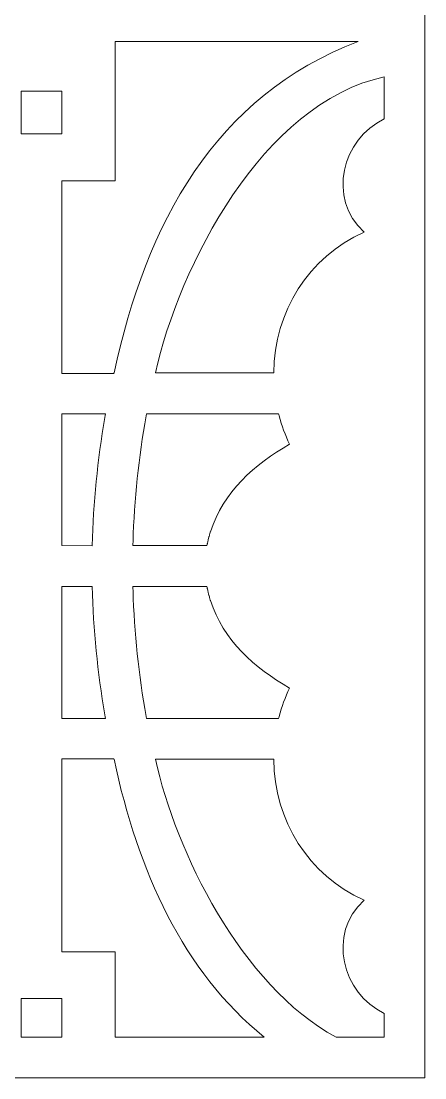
# Model space of a CAD drawing. Header units: centimetres. Extents: x -10 to 9.9, y -5 to 13.4.
# Drawn here: x -2.021 to -0.285, y -5 to -0.461 of the extents above; entities that cross this region are included whole.
import ezdxf

# ---------------------------------------------------------------- set-up
doc = ezdxf.new("R2010")
doc.units = ezdxf.units.CM
doc.header["$MEASUREMENT"] = 0
doc.layers.add('layer 1', color=7, linetype='Continuous')

msp = doc.modelspace()

# ---------------------------------------------------------------- linework, layer by layer
at = {"layer": 'layer 1', "color": 177, "lineweight": 9}
for points, knots in [([(-10.03585, 13.44236), (-10.03585, 13.44236), (-9.86153, 13.44236), (-9.86153, 13.44236), (-9.86153, 13.44236), (-9.86153, 13.44236), (-0.4594, 13.44236), (-0.4594, 13.44236), (-0.4594, 13.44236), (-0.4594, 13.44236), (-0.28508, 13.44236), (-0.28508, 13.44236), (-0.28508, 13.44236), (-0.28508, 13.44236), (-0.28508, 13.26803), (-0.28508, 13.26803), (-0.28508, 13.26803), (-0.28508, 13.26803), (-0.28508, -4.82596), (-0.28508, -4.82596), (-0.28508, -4.82596), (-0.28508, -4.82596), (-0.28508, -5.00029), (-0.28508, -5.00029), (-0.28508, -5.00029), (-0.28508, -5.00029), (-0.4594, -5.00029), (-0.4594, -5.00029), (-0.4594, -5.00029), (-0.4594, -5.00029), (-9.86153, -5.00029), (-9.86153, -5.00029), (-9.86153, -5.00029), (-9.86153, -5.00029), (-10.03585, -5.00029), (-10.03585, -5.00029), (-10.03585, -5.00029), (-10.03585, -5.00029), (-10.03585, -4.82596), (-10.03585, -4.82596), (-10.03585, -4.82596), (-10.03585, -4.82596), (-10.03585, 13.26803), (-10.03585, 13.26803), (-10.03585, 13.26803), (-10.03585, 13.26803), (-10.03585, 13.44236), (-10.03585, 13.44236)], [0, 0, 0, 0, 0.0769231, 0.0769231, 0.0769231, 0.0769231, 0.1538462, 0.1538462, 0.1538462, 0.1538462, 0.2307692, 0.2307692, 0.2307692, 0.2307692, 0.3076923, 0.3076923, 0.3076923, 0.3076923, 0.3846154, 0.3846154, 0.3846154, 0.3846154, 0.4615385, 0.4615385, 0.4615385, 0.4615385, 0.5384615, 0.5384615, 0.5384615, 0.5384615, 0.6153846, 0.6153846, 0.6153846, 0.6153846, 0.6923077, 0.6923077, 0.6923077, 0.6923077, 0.7692308, 0.7692308, 0.7692308, 0.7692308, 0.8461538, 0.8461538, 0.8461538, 0.8461538, 1, 1, 1, 1]), ([(-1.84598, -1.14689), (-1.84598, -1.14689), (-1.84106, -1.14689), (-1.84106, -1.14689), (-1.84106, -1.14689), (-1.84106, -1.14689), (-1.84051, -1.14689), (-1.84051, -1.14689), (-1.84051, -1.14689), (-1.84051, -1.14689), (-1.83129, -1.14693), (-1.83129, -1.14693), (-1.83129, -1.14693), (-1.83129, -1.14693), (-1.83079, -1.14693), (-1.83079, -1.14693), (-1.83079, -1.14693), (-1.83079, -1.14693), (-1.82156, -1.14689), (-1.82156, -1.14689), (-1.82156, -1.14689), (-1.82156, -1.14689), (-1.82099, -1.14689), (-1.82099, -1.14689), (-1.82099, -1.14689), (-1.82099, -1.14689), (-1.81179, -1.14689), (-1.81179, -1.14689), (-1.81179, -1.14689), (-1.81179, -1.14689), (-1.81128, -1.14689), (-1.81128, -1.14689), (-1.81128, -1.14689), (-1.81128, -1.14689), (-1.80206, -1.14689), (-1.80206, -1.14689), (-1.80206, -1.14689), (-1.80206, -1.14689), (-1.80149, -1.14689), (-1.80149, -1.14689), (-1.80149, -1.14689), (-1.80149, -1.14689), (-1.79228, -1.14689), (-1.79228, -1.14689), (-1.79228, -1.14689), (-1.79228, -1.14689), (-1.79176, -1.14689), (-1.79176, -1.14689), (-1.79176, -1.14689), (-1.79176, -1.14689), (-1.78255, -1.14689), (-1.78255, -1.14689), (-1.78255, -1.14689), (-1.78255, -1.14689), (-1.78199, -1.14689), (-1.78199, -1.14689), (-1.78199, -1.14689), (-1.78199, -1.14689), (-1.77276, -1.14689), (-1.77276, -1.14689), (-1.77276, -1.14689), (-1.77276, -1.14689), (-1.77226, -1.14689), (-1.77226, -1.14689), (-1.77226, -1.14689), (-1.77226, -1.14689), (-1.76303, -1.14689), (-1.76303, -1.14689), (-1.76303, -1.14689), (-1.76303, -1.14689), (-1.76254, -1.14693), (-1.76254, -1.14693), (-1.76254, -1.14693), (-1.76254, -1.14693), (-1.7533, -1.14689), (-1.7533, -1.14689), (-1.7533, -1.14689), (-1.7533, -1.14689), (-1.7528, -1.14689), (-1.7528, -1.14689), (-1.7528, -1.14689), (-1.7528, -1.14689), (-1.74358, -1.14689), (-1.74358, -1.14689), (-1.74358, -1.14689), (-1.74358, -1.14689), (-1.74302, -1.14689), (-1.74302, -1.14689), (-1.74302, -1.14689), (-1.74302, -1.14689), (-1.7338, -1.14689), (-1.7338, -1.14689), (-1.7338, -1.14689), (-1.7338, -1.14689), (-1.7333, -1.14689), (-1.7333, -1.14689), (-1.7333, -1.14689), (-1.7333, -1.14689), (-1.72407, -1.14689), (-1.72407, -1.14689), (-1.72407, -1.14689), (-1.72407, -1.14689), (-1.72352, -1.14689), (-1.72352, -1.14689), (-1.72352, -1.14689), (-1.72352, -1.14689), (-1.7143, -1.14689), (-1.7143, -1.14689), (-1.7143, -1.14689), (-1.7143, -1.14689), (-1.7138, -1.14689), (-1.7138, -1.14689), (-1.7138, -1.14689), (-1.7138, -1.14689), (-1.70457, -1.14689), (-1.70457, -1.14689), (-1.70457, -1.14689), (-1.70457, -1.14689), (-1.704, -1.14689), (-1.704, -1.14689), (-1.704, -1.14689), (-1.704, -1.14689), (-1.69479, -1.14685), (-1.69479, -1.14685), (-1.69479, -1.14685), (-1.69479, -1.14685), (-1.69428, -1.14689), (-1.69428, -1.14689), (-1.69428, -1.14689), (-1.69428, -1.14689), (-1.68507, -1.14689), (-1.68507, -1.14689), (-1.68507, -1.14689), (-1.68507, -1.14689), (-1.6845, -1.14689), (-1.6845, -1.14689), (-1.6845, -1.14689), (-1.6845, -1.14689), (-1.67531, -1.14689), (-1.67531, -1.14689), (-1.67531, -1.14689), (-1.67531, -1.14689), (-1.67477, -1.14689), (-1.67477, -1.14689), (-1.67477, -1.14689), (-1.67477, -1.14689), (-1.66555, -1.14696), (-1.66555, -1.14696), (-1.66555, -1.14696), (-1.66555, -1.14696), (-1.665, -1.14689), (-1.665, -1.14689), (-1.665, -1.14689), (-1.665, -1.14689), (-1.65577, -1.14689), (-1.65577, -1.14689), (-1.65577, -1.14689), (-1.65577, -1.14689), (-1.65527, -1.14693), (-1.65527, -1.14693), (-1.65527, -1.14693), (-1.65527, -1.14693), (-1.64605, -1.14689), (-1.64605, -1.14689), (-1.64605, -1.14689), (-1.64605, -1.14689), (-1.64549, -1.14689), (-1.64549, -1.14689), (-1.64549, -1.14689), (-1.64549, -1.14689), (-1.63627, -1.14689), (-1.63627, -1.14689), (-1.63627, -1.14689), (-1.63627, -1.14689), (-1.63577, -1.14689), (-1.63577, -1.14689), (-1.63577, -1.14689), (-1.63577, -1.14689), (-1.62655, -1.14689), (-1.62655, -1.14689), (-1.62655, -1.14689), (-1.62655, -1.14689), (-1.62599, -1.14689), (-1.62599, -1.14689), (-1.62599, -1.14689), (-1.62599, -1.14689), (-1.61677, -1.14689), (-1.61677, -1.14689), (-1.61677, -1.14689), (-1.61677, -1.14689), (-1.61677, -1.14529), (-1.61677, -1.14529), (-1.61677, -1.14529), (-1.61677, -1.14529), (-1.61677, -0.54903), (-1.61677, -0.54903), (-1.61677, -0.54903), (-1.61677, -0.54903), (-0.57188, -0.54903), (-0.57188, -0.54903), (-0.57188, -0.54903), (-1.18811, -0.78002), (-1.48417, -1.33423), (-1.62135, -1.97251), (-1.62135, -1.97251), (-1.62135, -1.97251), (-1.62149, -1.97303), (-1.62149, -1.97303), (-1.62149, -1.97303), (-1.62149, -1.97303), (-1.62151, -1.97303), (-1.62151, -1.97303), (-1.62151, -1.97303), (-1.62151, -1.97303), (-1.62159, -1.97355), (-1.62159, -1.97355), (-1.62159, -1.97355), (-1.62159, -1.97355), (-1.6216, -1.97355), (-1.6216, -1.97355), (-1.6216, -1.97355), (-1.6216, -1.97355), (-1.62175, -1.97408), (-1.62175, -1.97408), (-1.62175, -1.97408), (-1.62175, -1.97408), (-1.62176, -1.97408), (-1.62176, -1.97408), (-1.62176, -1.97408), (-1.62176, -1.97408), (-1.84598, -1.97408), (-1.84598, -1.97408), (-1.84598, -1.97408), (-1.84598, -1.97408), (-1.84598, -1.14689), (-1.84598, -1.14689)], [0, 0, 0, 0, 0.0166667, 0.0166667, 0.0166667, 0.0166667, 0.0333333, 0.0333333, 0.0333333, 0.0333333, 0.05, 0.05, 0.05, 0.05, 0.0666667, 0.0666667, 0.0666667, 0.0666667, 0.0833333, 0.0833333, 0.0833333, 0.0833333, 0.1, 0.1, 0.1, 0.1, 0.1166667, 0.1166667, 0.1166667, 0.1166667, 0.1333333, 0.1333333, 0.1333333, 0.1333333, 0.15, 0.15, 0.15, 0.15, 0.1666667, 0.1666667, 0.1666667, 0.1666667, 0.1833333, 0.1833333, 0.1833333, 0.1833333, 0.2, 0.2, 0.2, 0.2, 0.2166667, 0.2166667, 0.2166667, 0.2166667, 0.2333333, 0.2333333, 0.2333333, 0.2333333, 0.25, 0.25, 0.25, 0.25, 0.2666667, 0.2666667, 0.2666667, 0.2666667, 0.2833333, 0.2833333, 0.2833333, 0.2833333, 0.3, 0.3, 0.3, 0.3, 0.3166667, 0.3166667, 0.3166667, 0.3166667, 0.3333333, 0.3333333, 0.3333333, 0.3333333, 0.35, 0.35, 0.35, 0.35, 0.3666667, 0.3666667, 0.3666667, 0.3666667, 0.3833333, 0.3833333, 0.3833333, 0.3833333, 0.4, 0.4, 0.4, 0.4, 0.4166667, 0.4166667, 0.4166667, 0.4166667, 0.4333333, 0.4333333, 0.4333333, 0.4333333, 0.45, 0.45, 0.45, 0.45, 0.4666667, 0.4666667, 0.4666667, 0.4666667, 0.4833333, 0.4833333, 0.4833333, 0.4833333, 0.5, 0.5, 0.5, 0.5, 0.5166667, 0.5166667, 0.5166667, 0.5166667, 0.5333333, 0.5333333, 0.5333333, 0.5333333, 0.55, 0.55, 0.55, 0.55, 0.5666667, 0.5666667, 0.5666667, 0.5666667, 0.5833333, 0.5833333, 0.5833333, 0.5833333, 0.6, 0.6, 0.6, 0.6, 0.6166667, 0.6166667, 0.6166667, 0.6166667, 0.6333333, 0.6333333, 0.6333333, 0.6333333, 0.65, 0.65, 0.65, 0.65, 0.6666667, 0.6666667, 0.6666667, 0.6666667, 0.6833333, 0.6833333, 0.6833333, 0.6833333, 0.7, 0.7, 0.7, 0.7, 0.7166667, 0.7166667, 0.7166667, 0.7166667, 0.7333333, 0.7333333, 0.7333333, 0.7333333, 0.75, 0.75, 0.75, 0.75, 0.7666667, 0.7666667, 0.7666667, 0.7666667, 0.7833333, 0.7833333, 0.7833333, 0.7833333, 0.8, 0.8, 0.8, 0.8, 0.8166667, 0.8166667, 0.8166667, 0.8166667, 0.8333333, 0.8333333, 0.8333333, 0.8333333, 0.85, 0.85, 0.85, 0.85, 0.8666667, 0.8666667, 0.8666667, 0.8666667, 0.8833333, 0.8833333, 0.8833333, 0.8833333, 0.9, 0.9, 0.9, 0.9, 0.9166667, 0.9166667, 0.9166667, 0.9166667, 0.9333333, 0.9333333, 0.9333333, 0.9333333, 0.95, 0.95, 0.95, 0.95, 0.9666667, 0.9666667, 0.9666667, 0.9666667, 1, 1, 1, 1]), ([(-0.4594, -0.88037), (-0.4594, -0.88037), (-0.4594, -0.7006), (-0.4594, -0.7006), (-0.4594, -0.7006), (-0.98306, -0.81186), (-1.34275, -1.51657), (-1.44348, -1.97251), (-1.44348, -1.97251), (-1.44348, -1.97251), (-0.93454, -1.97251), (-0.93454, -1.97251), (-0.93454, -1.97251), (-0.93278, -1.70858), (-0.786, -1.47458), (-0.54605, -1.36806), (-0.54605, -1.36806), (-0.54605, -1.36806), (-0.546, -1.36804), (-0.546, -1.36804), (-0.546, -1.36804), (-0.70666, -1.22089), (-0.64034, -0.96801), (-0.4594, -0.88037)], [0, 0, 0, 0, 0.1428571, 0.1428571, 0.1428571, 0.1428571, 0.2857143, 0.2857143, 0.2857143, 0.2857143, 0.4285714, 0.4285714, 0.4285714, 0.4285714, 0.5714286, 0.5714286, 0.5714286, 0.5714286, 0.7142857, 0.7142857, 0.7142857, 0.7142857, 1, 1, 1, 1]), ([(-1.84608, -0.76201), (-1.84608, -0.76201), (-1.84608, -0.94471), (-1.84608, -0.94471), (-1.84608, -0.94471), (-1.84608, -0.94471), (-2.02069, -0.94471), (-2.02069, -0.94471), (-2.02069, -0.94471), (-2.02069, -0.94471), (-2.02069, -0.76202), (-2.02069, -0.76202), (-2.02069, -0.76202), (-2.02069, -0.76202), (-1.84608, -0.76201), (-1.84608, -0.76201)], [0, 0, 0, 0, 0.2, 0.2, 0.2, 0.2, 0.4, 0.4, 0.4, 0.4, 0.6, 0.6, 0.6, 0.6, 1, 1, 1, 1]), ([(-1.84598, -2.71421), (-1.84598, -2.71421), (-1.84598, -2.69856), (-1.84598, -2.69856), (-1.84598, -2.69856), (-1.84598, -2.69856), (-1.84598, -2.67268), (-1.84598, -2.67268), (-1.84598, -2.67268), (-1.84598, -2.67268), (-1.84598, -2.64679), (-1.84598, -2.64679), (-1.84598, -2.64679), (-1.84598, -2.64679), (-1.846, -2.62092), (-1.846, -2.62092), (-1.846, -2.62092), (-1.846, -2.62092), (-1.84598, -2.59502), (-1.84598, -2.59502), (-1.84598, -2.59502), (-1.84598, -2.59502), (-1.84598, -2.56912), (-1.84598, -2.56912), (-1.84598, -2.56912), (-1.84598, -2.56912), (-1.84602, -2.54324), (-1.84602, -2.54324), (-1.84602, -2.54324), (-1.84602, -2.54324), (-1.84598, -2.51736), (-1.84598, -2.51736), (-1.84598, -2.51736), (-1.84598, -2.51736), (-1.84597, -2.49146), (-1.84597, -2.49146), (-1.84597, -2.49146), (-1.84597, -2.49146), (-1.84598, -2.46559), (-1.84598, -2.46559), (-1.84598, -2.46559), (-1.84598, -2.46559), (-1.84598, -2.4397), (-1.84598, -2.4397), (-1.84598, -2.4397), (-1.84598, -2.4397), (-1.84598, -2.41381), (-1.84598, -2.41381), (-1.84598, -2.41381), (-1.84598, -2.41381), (-1.84598, -2.38792), (-1.84598, -2.38792), (-1.84598, -2.38792), (-1.84598, -2.38792), (-1.84598, -2.36203), (-1.84598, -2.36203), (-1.84598, -2.36203), (-1.84598, -2.36203), (-1.84598, -2.33615), (-1.84598, -2.33615), (-1.84598, -2.33615), (-1.84598, -2.33615), (-1.84598, -2.31026), (-1.84598, -2.31026), (-1.84598, -2.31026), (-1.84598, -2.31026), (-1.84597, -2.28437), (-1.84597, -2.28437), (-1.84597, -2.28437), (-1.84597, -2.28437), (-1.84598, -2.2585), (-1.84598, -2.2585), (-1.84598, -2.2585), (-1.84598, -2.2585), (-1.84598, -2.23259), (-1.84598, -2.23259), (-1.84598, -2.23259), (-1.84598, -2.23259), (-1.846, -2.20672), (-1.846, -2.20672), (-1.846, -2.20672), (-1.846, -2.20672), (-1.84598, -2.18083), (-1.84598, -2.18083), (-1.84598, -2.18083), (-1.84598, -2.18083), (-1.84598, -2.15494), (-1.84598, -2.15494), (-1.84598, -2.15494), (-1.84598, -2.15494), (-1.84598, -2.14845), (-1.84598, -2.14845), (-1.84598, -2.14845), (-1.84598, -2.14845), (-1.65849, -2.1484), (-1.65849, -2.1484), (-1.65849, -2.1484), (-1.65849, -2.1484), (-1.65965, -2.15531), (-1.65965, -2.15531), (-1.65965, -2.15531), (-1.65965, -2.15531), (-1.65967, -2.15528), (-1.65967, -2.15528), (-1.65967, -2.15528), (-1.65967, -2.15528), (-1.6597, -2.15528), (-1.6597, -2.15528), (-1.6597, -2.15528), (-1.6597, -2.15528), (-1.65972, -2.15531), (-1.65972, -2.15531), (-1.65972, -2.15531), (-1.65972, -2.15531), (-1.66118, -2.16379), (-1.66118, -2.16379), (-1.66118, -2.16379), (-1.66118, -2.16379), (-1.66119, -2.16379), (-1.66119, -2.16379), (-1.66119, -2.16379), (-1.66119, -2.16379), (-1.66123, -2.16379), (-1.66123, -2.16379), (-1.66123, -2.16379), (-1.66123, -2.16379), (-1.66124, -2.16379), (-1.66124, -2.16379), (-1.66124, -2.16379), (-1.69141, -2.34565), (-1.71051, -2.53003), (-1.71503, -2.71421), (-1.71503, -2.71421), (-1.71503, -2.71421), (-1.71506, -2.71423), (-1.71506, -2.71423), (-1.71506, -2.71423), (-1.71506, -2.71423), (-1.84598, -2.71421), (-1.84598, -2.71421)], [0, 0, 0, 0, 0.0277778, 0.0277778, 0.0277778, 0.0277778, 0.0555556, 0.0555556, 0.0555556, 0.0555556, 0.0833333, 0.0833333, 0.0833333, 0.0833333, 0.1111111, 0.1111111, 0.1111111, 0.1111111, 0.1388889, 0.1388889, 0.1388889, 0.1388889, 0.1666667, 0.1666667, 0.1666667, 0.1666667, 0.1944444, 0.1944444, 0.1944444, 0.1944444, 0.2222222, 0.2222222, 0.2222222, 0.2222222, 0.25, 0.25, 0.25, 0.25, 0.2777778, 0.2777778, 0.2777778, 0.2777778, 0.3055556, 0.3055556, 0.3055556, 0.3055556, 0.3333333, 0.3333333, 0.3333333, 0.3333333, 0.3611111, 0.3611111, 0.3611111, 0.3611111, 0.3888889, 0.3888889, 0.3888889, 0.3888889, 0.4166667, 0.4166667, 0.4166667, 0.4166667, 0.4444444, 0.4444444, 0.4444444, 0.4444444, 0.4722222, 0.4722222, 0.4722222, 0.4722222, 0.5, 0.5, 0.5, 0.5, 0.5277778, 0.5277778, 0.5277778, 0.5277778, 0.5555556, 0.5555556, 0.5555556, 0.5555556, 0.5833333, 0.5833333, 0.5833333, 0.5833333, 0.6111111, 0.6111111, 0.6111111, 0.6111111, 0.6388889, 0.6388889, 0.6388889, 0.6388889, 0.6666667, 0.6666667, 0.6666667, 0.6666667, 0.6944444, 0.6944444, 0.6944444, 0.6944444, 0.7222222, 0.7222222, 0.7222222, 0.7222222, 0.75, 0.75, 0.75, 0.75, 0.7777778, 0.7777778, 0.7777778, 0.7777778, 0.8055556, 0.8055556, 0.8055556, 0.8055556, 0.8333333, 0.8333333, 0.8333333, 0.8333333, 0.8611111, 0.8611111, 0.8611111, 0.8611111, 0.8888889, 0.8888889, 0.8888889, 0.8888889, 0.9166667, 0.9166667, 0.9166667, 0.9166667, 0.9444444, 0.9444444, 0.9444444, 0.9444444, 1, 1, 1, 1]), ([(-0.86685, -2.27818), (-1.01748, -2.36458), (-1.15166, -2.48378), (-1.20688, -2.65456), (-1.20688, -2.65456), (-1.20688, -2.65456), (-1.20688, -2.65456), (-1.20688, -2.65456), (-1.20688, -2.65456), (-1.20688, -2.65456), (-1.20752, -2.65651), (-1.20752, -2.65651), (-1.20752, -2.65651), (-1.20752, -2.65651), (-1.20754, -2.65651), (-1.20754, -2.65651), (-1.20754, -2.65651), (-1.20754, -2.65651), (-1.20899, -2.66136), (-1.20899, -2.66136), (-1.20899, -2.66136), (-1.20899, -2.66136), (-1.20903, -2.66136), (-1.20903, -2.66136), (-1.20903, -2.66136), (-1.20903, -2.66136), (-1.20928, -2.66227), (-1.20928, -2.66227), (-1.20928, -2.66227), (-1.20928, -2.66227), (-1.2093, -2.66229), (-1.2093, -2.66229), (-1.2093, -2.66229), (-1.2093, -2.66229), (-1.20932, -2.66238), (-1.20932, -2.66238), (-1.20932, -2.66238), (-1.20932, -2.66238), (-1.20933, -2.66238), (-1.20933, -2.66238), (-1.20933, -2.66238), (-1.20933, -2.66238), (-1.211, -2.66821), (-1.211, -2.66821), (-1.211, -2.66821), (-1.211, -2.66821), (-1.21101, -2.66818), (-1.21101, -2.66818), (-1.21101, -2.66818), (-1.21101, -2.66818), (-1.21124, -2.66902), (-1.21124, -2.66902), (-1.21124, -2.66902), (-1.21124, -2.66902), (-1.21126, -2.66902), (-1.21126, -2.66902), (-1.21126, -2.66902), (-1.21126, -2.66902), (-1.21303, -2.67546), (-1.21303, -2.67546), (-1.21303, -2.67546), (-1.21303, -2.67546), (-1.21305, -2.67546), (-1.21305, -2.67546), (-1.21305, -2.67546), (-1.21305, -2.67546), (-1.21325, -2.67621), (-1.21325, -2.67621), (-1.21325, -2.67621), (-1.21325, -2.67621), (-1.21326, -2.67621), (-1.21326, -2.67621), (-1.21326, -2.67621), (-1.21326, -2.67621), (-1.21515, -2.68349), (-1.21515, -2.68349), (-1.21515, -2.68349), (-1.21515, -2.68349), (-1.21517, -2.68349), (-1.21517, -2.68349), (-1.21517, -2.68349), (-1.21517, -2.68349), (-1.21519, -2.68364), (-1.21519, -2.68364), (-1.21519, -2.68364), (-1.21519, -2.68364), (-1.2152, -2.68364), (-1.2152, -2.68364), (-1.2152, -2.68364), (-1.2152, -2.68364), (-1.21637, -2.68839), (-1.21637, -2.68839), (-1.21637, -2.68839), (-1.21637, -2.68839), (-1.21639, -2.68843), (-1.21639, -2.68843), (-1.21639, -2.68843), (-1.21639, -2.68843), (-1.21658, -2.68933), (-1.21658, -2.68933), (-1.21658, -2.68933), (-1.21658, -2.68933), (-1.2166, -2.6893), (-1.2166, -2.6893), (-1.2166, -2.6893), (-1.2166, -2.6893), (-1.21849, -2.69756), (-1.21849, -2.69756), (-1.21849, -2.69756), (-1.21849, -2.69756), (-1.21852, -2.69756), (-1.21852, -2.69756), (-1.21852, -2.69756), (-1.21852, -2.69756), (-1.2187, -2.69844), (-1.2187, -2.69844), (-1.2187, -2.69844), (-1.2187, -2.69844), (-1.21872, -2.69844), (-1.21872, -2.69844), (-1.21872, -2.69844), (-1.21872, -2.69844), (-1.21985, -2.70391), (-1.21985, -2.70391), (-1.21985, -2.70391), (-1.21985, -2.70391), (-1.21988, -2.70391), (-1.21988, -2.70391), (-1.21988, -2.70391), (-1.21988, -2.70391), (-1.22003, -2.70479), (-1.22003, -2.70479), (-1.22003, -2.70479), (-1.22003, -2.70479), (-1.22005, -2.70479), (-1.22005, -2.70479), (-1.22005, -2.70479), (-1.22005, -2.70479), (-1.22026, -2.70585), (-1.22026, -2.70585), (-1.22026, -2.70585), (-1.22026, -2.70585), (-1.22027, -2.70585), (-1.22027, -2.70585), (-1.22027, -2.70585), (-1.22027, -2.70585), (-1.22132, -2.71123), (-1.22132, -2.71123), (-1.22132, -2.71123), (-1.22132, -2.71123), (-1.22134, -2.71123), (-1.22134, -2.71123), (-1.22134, -2.71123), (-1.22134, -2.71123), (-1.22197, -2.71421), (-1.22197, -2.71421), (-1.22197, -2.71421), (-1.22197, -2.71421), (-1.22197, -2.71421), (-1.22197, -2.71421), (-1.22197, -2.71421), (-1.22197, -2.71421), (-1.22197, -2.71421), (-1.22197, -2.71421), (-1.22197, -2.71421), (-1.22197, -2.71421), (-1.5402, -2.71421), (-1.5402, -2.71421), (-1.5402, -2.71421), (-1.5402, -2.71421), (-1.53998, -2.7066), (-1.53998, -2.7066), (-1.53998, -2.7066), (-1.53998, -2.7066), (-1.53997, -2.7066), (-1.53997, -2.7066), (-1.53997, -2.7066), (-1.53997, -2.7066), (-1.53995, -2.7066), (-1.53995, -2.7066), (-1.53995, -2.7066), (-1.53995, -2.7066), (-1.53995, -2.70657), (-1.53995, -2.70657), (-1.53995, -2.70657), (-1.53995, -2.70657), (-1.53974, -2.69736), (-1.53974, -2.69736), (-1.53974, -2.69736), (-1.53974, -2.69736), (-1.53972, -2.69736), (-1.53972, -2.69736), (-1.53972, -2.69736), (-1.53972, -2.69736), (-1.53971, -2.6974), (-1.53971, -2.6974), (-1.53971, -2.6974), (-1.53971, -2.6974), (-1.53971, -2.69736), (-1.53971, -2.69736), (-1.53971, -2.69736), (-1.53455, -2.51577), (-1.5148, -2.3346), (-1.48324, -2.15688), (-1.48324, -2.15688), (-1.48324, -2.15688), (-1.4832, -2.15688), (-1.4832, -2.15688), (-1.4832, -2.15688), (-1.4832, -2.15688), (-1.48319, -2.1569), (-1.48319, -2.1569), (-1.48319, -2.1569), (-1.48319, -2.1569), (-1.48317, -2.15692), (-1.48317, -2.15692), (-1.48317, -2.15692), (-1.48317, -2.15692), (-1.4817, -2.1484), (-1.4817, -2.1484), (-1.4817, -2.1484), (-1.4817, -2.1484), (-1.48168, -2.1484), (-1.48168, -2.1484), (-1.48168, -2.1484), (-1.48168, -2.1484), (-1.48166, -2.1484), (-1.48166, -2.1484), (-1.48166, -2.1484), (-1.48166, -2.1484), (-1.48165, -2.1484), (-1.48165, -2.1484), (-1.48165, -2.1484), (-1.48165, -2.1484), (-0.91376, -2.1484), (-0.91376, -2.1484), (-0.91376, -2.1484), (-0.91376, -2.1484), (-0.91374, -2.1484), (-0.91374, -2.1484), (-0.91374, -2.1484), (-0.91374, -2.1484), (-0.91319, -2.15055), (-0.91319, -2.15055), (-0.91319, -2.15055), (-0.91319, -2.15055), (-0.91317, -2.15055), (-0.91317, -2.15055), (-0.91317, -2.15055), (-0.91317, -2.15055), (-0.91267, -2.15267), (-0.91267, -2.15267), (-0.91267, -2.15267), (-0.91267, -2.15267), (-0.91265, -2.15267), (-0.91265, -2.15267), (-0.91265, -2.15267), (-0.91265, -2.15267), (-0.9121, -2.15481), (-0.9121, -2.15481), (-0.9121, -2.15481), (-0.9121, -2.15481), (-0.91207, -2.15481), (-0.91207, -2.15481), (-0.91207, -2.15481), (-0.91207, -2.15481), (-0.91157, -2.15692), (-0.91157, -2.15692), (-0.91157, -2.15692), (-0.91157, -2.15692), (-0.91155, -2.15692), (-0.91155, -2.15692), (-0.91155, -2.15692), (-0.90074, -2.19846), (-0.88549, -2.23934), (-0.86685, -2.27818)], [0, 0, 0, 0, 0.0142857, 0.0142857, 0.0142857, 0.0142857, 0.0285714, 0.0285714, 0.0285714, 0.0285714, 0.0428571, 0.0428571, 0.0428571, 0.0428571, 0.0571429, 0.0571429, 0.0571429, 0.0571429, 0.0714286, 0.0714286, 0.0714286, 0.0714286, 0.0857143, 0.0857143, 0.0857143, 0.0857143, 0.1, 0.1, 0.1, 0.1, 0.1142857, 0.1142857, 0.1142857, 0.1142857, 0.1285714, 0.1285714, 0.1285714, 0.1285714, 0.1428571, 0.1428571, 0.1428571, 0.1428571, 0.1571429, 0.1571429, 0.1571429, 0.1571429, 0.1714286, 0.1714286, 0.1714286, 0.1714286, 0.1857143, 0.1857143, 0.1857143, 0.1857143, 0.2, 0.2, 0.2, 0.2, 0.2142857, 0.2142857, 0.2142857, 0.2142857, 0.2285714, 0.2285714, 0.2285714, 0.2285714, 0.2428571, 0.2428571, 0.2428571, 0.2428571, 0.2571429, 0.2571429, 0.2571429, 0.2571429, 0.2714286, 0.2714286, 0.2714286, 0.2714286, 0.2857143, 0.2857143, 0.2857143, 0.2857143, 0.3, 0.3, 0.3, 0.3, 0.3142857, 0.3142857, 0.3142857, 0.3142857, 0.3285714, 0.3285714, 0.3285714, 0.3285714, 0.3428571, 0.3428571, 0.3428571, 0.3428571, 0.3571429, 0.3571429, 0.3571429, 0.3571429, 0.3714286, 0.3714286, 0.3714286, 0.3714286, 0.3857143, 0.3857143, 0.3857143, 0.3857143, 0.4, 0.4, 0.4, 0.4, 0.4142857, 0.4142857, 0.4142857, 0.4142857, 0.4285714, 0.4285714, 0.4285714, 0.4285714, 0.4428571, 0.4428571, 0.4428571, 0.4428571, 0.4571429, 0.4571429, 0.4571429, 0.4571429, 0.4714286, 0.4714286, 0.4714286, 0.4714286, 0.4857143, 0.4857143, 0.4857143, 0.4857143, 0.5, 0.5, 0.5, 0.5, 0.5142857, 0.5142857, 0.5142857, 0.5142857, 0.5285714, 0.5285714, 0.5285714, 0.5285714, 0.5428571, 0.5428571, 0.5428571, 0.5428571, 0.5571429, 0.5571429, 0.5571429, 0.5571429, 0.5714286, 0.5714286, 0.5714286, 0.5714286, 0.5857143, 0.5857143, 0.5857143, 0.5857143, 0.6, 0.6, 0.6, 0.6, 0.6142857, 0.6142857, 0.6142857, 0.6142857, 0.6285714, 0.6285714, 0.6285714, 0.6285714, 0.6428571, 0.6428571, 0.6428571, 0.6428571, 0.6571429, 0.6571429, 0.6571429, 0.6571429, 0.6714286, 0.6714286, 0.6714286, 0.6714286, 0.6857143, 0.6857143, 0.6857143, 0.6857143, 0.7, 0.7, 0.7, 0.7, 0.7142857, 0.7142857, 0.7142857, 0.7142857, 0.7285714, 0.7285714, 0.7285714, 0.7285714, 0.7428571, 0.7428571, 0.7428571, 0.7428571, 0.7571429, 0.7571429, 0.7571429, 0.7571429, 0.7714286, 0.7714286, 0.7714286, 0.7714286, 0.7857143, 0.7857143, 0.7857143, 0.7857143, 0.8, 0.8, 0.8, 0.8, 0.8142857, 0.8142857, 0.8142857, 0.8142857, 0.8285714, 0.8285714, 0.8285714, 0.8285714, 0.8428571, 0.8428571, 0.8428571, 0.8428571, 0.8571429, 0.8571429, 0.8571429, 0.8571429, 0.8714286, 0.8714286, 0.8714286, 0.8714286, 0.8857143, 0.8857143, 0.8857143, 0.8857143, 0.9, 0.9, 0.9, 0.9, 0.9142857, 0.9142857, 0.9142857, 0.9142857, 0.9285714, 0.9285714, 0.9285714, 0.9285714, 0.9428571, 0.9428571, 0.9428571, 0.9428571, 0.9571429, 0.9571429, 0.9571429, 0.9571429, 0.9714286, 0.9714286, 0.9714286, 0.9714286, 1, 1, 1, 1]), ([(-1.84598, -3.45594), (-1.84598, -3.45594), (-1.84598, -3.44935), (-1.84598, -3.44935), (-1.84598, -3.44935), (-1.84598, -3.44935), (-1.846, -3.42348), (-1.846, -3.42348), (-1.846, -3.42348), (-1.846, -3.42348), (-1.84598, -3.39764), (-1.84598, -3.39764), (-1.84598, -3.39764), (-1.84598, -3.39764), (-1.84598, -3.37171), (-1.84598, -3.37171), (-1.84598, -3.37171), (-1.84598, -3.37171), (-1.84598, -3.34581), (-1.84598, -3.34581), (-1.84598, -3.34581), (-1.84598, -3.34581), (-1.84598, -3.31991), (-1.84598, -3.31991), (-1.84598, -3.31991), (-1.84598, -3.31991), (-1.84598, -3.29404), (-1.84598, -3.29404), (-1.84598, -3.29404), (-1.84598, -3.29404), (-1.84598, -3.26814), (-1.84598, -3.26814), (-1.84598, -3.26814), (-1.84598, -3.26814), (-1.84598, -3.24226), (-1.84598, -3.24226), (-1.84598, -3.24226), (-1.84598, -3.24226), (-1.84598, -3.21636), (-1.84598, -3.21636), (-1.84598, -3.21636), (-1.84598, -3.21636), (-1.84598, -3.19048), (-1.84598, -3.19048), (-1.84598, -3.19048), (-1.84598, -3.19048), (-1.84598, -3.1646), (-1.84598, -3.1646), (-1.84598, -3.1646), (-1.84598, -3.1646), (-1.84597, -3.13871), (-1.84597, -3.13871), (-1.84597, -3.13871), (-1.84597, -3.13871), (-1.84598, -3.1128), (-1.84598, -3.1128), (-1.84598, -3.1128), (-1.84598, -3.1128), (-1.84602, -3.08693), (-1.84602, -3.08693), (-1.84602, -3.08693), (-1.84602, -3.08693), (-1.84598, -3.06106), (-1.84598, -3.06106), (-1.84598, -3.06106), (-1.84598, -3.06106), (-1.84598, -3.03517), (-1.84598, -3.03517), (-1.84598, -3.03517), (-1.84598, -3.03517), (-1.84598, -3.00927), (-1.84598, -3.00927), (-1.84598, -3.00927), (-1.84598, -3.00927), (-1.846, -2.98339), (-1.846, -2.98339), (-1.846, -2.98339), (-1.846, -2.98339), (-1.84598, -2.95749), (-1.84598, -2.95749), (-1.84598, -2.95749), (-1.84598, -2.95749), (-1.84598, -2.93161), (-1.84598, -2.93161), (-1.84598, -2.93161), (-1.84598, -2.93161), (-1.84598, -2.90571), (-1.84598, -2.90571), (-1.84598, -2.90571), (-1.84598, -2.90571), (-1.84598, -2.89014), (-1.84598, -2.89014), (-1.84598, -2.89014), (-1.84598, -2.89014), (-1.71506, -2.89014), (-1.71506, -2.89014), (-1.71506, -2.89014), (-1.71506, -2.89014), (-1.71505, -2.89014), (-1.71505, -2.89014), (-1.71505, -2.89014), (-1.71051, -3.07432), (-1.69141, -3.25875), (-1.66123, -3.44054), (-1.66123, -3.44054), (-1.66123, -3.44054), (-1.66121, -3.44054), (-1.66121, -3.44054), (-1.66121, -3.44054), (-1.66121, -3.44054), (-1.66119, -3.44054), (-1.66119, -3.44054), (-1.66119, -3.44054), (-1.66119, -3.44054), (-1.66118, -3.44054), (-1.66118, -3.44054), (-1.66118, -3.44054), (-1.66118, -3.44054), (-1.65972, -3.44906), (-1.65972, -3.44906), (-1.65972, -3.44906), (-1.65972, -3.44906), (-1.6597, -3.44905), (-1.6597, -3.44905), (-1.6597, -3.44905), (-1.6597, -3.44905), (-1.65967, -3.44905), (-1.65967, -3.44905), (-1.65967, -3.44905), (-1.65967, -3.44905), (-1.65965, -3.44903), (-1.65965, -3.44903), (-1.65965, -3.44903), (-1.65965, -3.44903), (-1.65849, -3.45594), (-1.65849, -3.45594), (-1.65849, -3.45594), (-1.65849, -3.45594), (-1.84598, -3.45594), (-1.84598, -3.45594)], [0, 0, 0, 0, 0.0277778, 0.0277778, 0.0277778, 0.0277778, 0.0555556, 0.0555556, 0.0555556, 0.0555556, 0.0833333, 0.0833333, 0.0833333, 0.0833333, 0.1111111, 0.1111111, 0.1111111, 0.1111111, 0.1388889, 0.1388889, 0.1388889, 0.1388889, 0.1666667, 0.1666667, 0.1666667, 0.1666667, 0.1944444, 0.1944444, 0.1944444, 0.1944444, 0.2222222, 0.2222222, 0.2222222, 0.2222222, 0.25, 0.25, 0.25, 0.25, 0.2777778, 0.2777778, 0.2777778, 0.2777778, 0.3055556, 0.3055556, 0.3055556, 0.3055556, 0.3333333, 0.3333333, 0.3333333, 0.3333333, 0.3611111, 0.3611111, 0.3611111, 0.3611111, 0.3888889, 0.3888889, 0.3888889, 0.3888889, 0.4166667, 0.4166667, 0.4166667, 0.4166667, 0.4444444, 0.4444444, 0.4444444, 0.4444444, 0.4722222, 0.4722222, 0.4722222, 0.4722222, 0.5, 0.5, 0.5, 0.5, 0.5277778, 0.5277778, 0.5277778, 0.5277778, 0.5555556, 0.5555556, 0.5555556, 0.5555556, 0.5833333, 0.5833333, 0.5833333, 0.5833333, 0.6111111, 0.6111111, 0.6111111, 0.6111111, 0.6388889, 0.6388889, 0.6388889, 0.6388889, 0.6666667, 0.6666667, 0.6666667, 0.6666667, 0.6944444, 0.6944444, 0.6944444, 0.6944444, 0.7222222, 0.7222222, 0.7222222, 0.7222222, 0.75, 0.75, 0.75, 0.75, 0.7777778, 0.7777778, 0.7777778, 0.7777778, 0.8055556, 0.8055556, 0.8055556, 0.8055556, 0.8333333, 0.8333333, 0.8333333, 0.8333333, 0.8611111, 0.8611111, 0.8611111, 0.8611111, 0.8888889, 0.8888889, 0.8888889, 0.8888889, 0.9166667, 0.9166667, 0.9166667, 0.9166667, 0.9444444, 0.9444444, 0.9444444, 0.9444444, 1, 1, 1, 1]), ([(-0.86685, -3.32618), (-1.01748, -3.23975), (-1.15166, -3.12056), (-1.20687, -2.94977), (-1.20687, -2.94977), (-1.20687, -2.94977), (-1.20688, -2.94977), (-1.20688, -2.94977), (-1.20688, -2.94977), (-1.20688, -2.94977), (-1.20752, -2.94785), (-1.20752, -2.94785), (-1.20752, -2.94785), (-1.20752, -2.94785), (-1.20754, -2.94785), (-1.20754, -2.94785), (-1.20754, -2.94785), (-1.20754, -2.94785), (-1.20899, -2.94297), (-1.20899, -2.94297), (-1.20899, -2.94297), (-1.20899, -2.94297), (-1.20903, -2.94297), (-1.20903, -2.94297), (-1.20903, -2.94297), (-1.20903, -2.94297), (-1.20928, -2.94206), (-1.20928, -2.94206), (-1.20928, -2.94206), (-1.20928, -2.94206), (-1.20928, -2.94206), (-1.20928, -2.94206), (-1.20928, -2.94206), (-1.20928, -2.94206), (-1.20932, -2.94197), (-1.20932, -2.94197), (-1.20932, -2.94197), (-1.20932, -2.94197), (-1.20933, -2.94197), (-1.20933, -2.94197), (-1.20933, -2.94197), (-1.20933, -2.94197), (-1.211, -2.93616), (-1.211, -2.93616), (-1.211, -2.93616), (-1.211, -2.93616), (-1.21101, -2.93616), (-1.21101, -2.93616), (-1.21101, -2.93616), (-1.21101, -2.93616), (-1.21124, -2.9353), (-1.21124, -2.9353), (-1.21124, -2.9353), (-1.21124, -2.9353), (-1.21126, -2.93532), (-1.21126, -2.93532), (-1.21126, -2.93532), (-1.21126, -2.93532), (-1.21303, -2.92889), (-1.21303, -2.92889), (-1.21303, -2.92889), (-1.21303, -2.92889), (-1.21305, -2.92889), (-1.21305, -2.92889), (-1.21305, -2.92889), (-1.21305, -2.92889), (-1.21323, -2.92813), (-1.21323, -2.92813), (-1.21323, -2.92813), (-1.21323, -2.92813), (-1.21325, -2.92813), (-1.21325, -2.92813), (-1.21325, -2.92813), (-1.21325, -2.92813), (-1.21515, -2.92085), (-1.21515, -2.92085), (-1.21515, -2.92085), (-1.21515, -2.92085), (-1.21517, -2.92085), (-1.21517, -2.92085), (-1.21517, -2.92085), (-1.21517, -2.92085), (-1.21519, -2.92072), (-1.21519, -2.92072), (-1.21519, -2.92072), (-1.21519, -2.92072), (-1.2152, -2.92072), (-1.2152, -2.92072), (-1.2152, -2.92072), (-1.2152, -2.92072), (-1.21637, -2.91596), (-1.21637, -2.91596), (-1.21637, -2.91596), (-1.21637, -2.91596), (-1.21639, -2.91596), (-1.21639, -2.91596), (-1.21639, -2.91596), (-1.21639, -2.91596), (-1.21658, -2.91504), (-1.21658, -2.91504), (-1.21658, -2.91504), (-1.21658, -2.91504), (-1.21662, -2.91506), (-1.21662, -2.91506), (-1.21662, -2.91506), (-1.21662, -2.91506), (-1.21852, -2.90677), (-1.21852, -2.90677), (-1.21852, -2.90677), (-1.21852, -2.90677), (-1.21852, -2.90677), (-1.21852, -2.90677), (-1.21852, -2.90677), (-1.21852, -2.90677), (-1.2187, -2.90589), (-1.2187, -2.90589), (-1.2187, -2.90589), (-1.2187, -2.90589), (-1.21872, -2.90591), (-1.21872, -2.90591), (-1.21872, -2.90591), (-1.21872, -2.90591), (-1.21985, -2.90042), (-1.21985, -2.90042), (-1.21985, -2.90042), (-1.21985, -2.90042), (-1.21988, -2.90042), (-1.21988, -2.90042), (-1.21988, -2.90042), (-1.21988, -2.90042), (-1.22003, -2.89955), (-1.22003, -2.89955), (-1.22003, -2.89955), (-1.22003, -2.89955), (-1.22005, -2.89955), (-1.22005, -2.89955), (-1.22005, -2.89955), (-1.22005, -2.89955), (-1.22026, -2.89848), (-1.22026, -2.89848), (-1.22026, -2.89848), (-1.22026, -2.89848), (-1.22027, -2.89848), (-1.22027, -2.89848), (-1.22027, -2.89848), (-1.22027, -2.89848), (-1.22132, -2.89312), (-1.22132, -2.89312), (-1.22132, -2.89312), (-1.22132, -2.89312), (-1.22132, -2.89312), (-1.22132, -2.89312), (-1.22132, -2.89312), (-1.22132, -2.89312), (-1.22193, -2.89014), (-1.22193, -2.89014), (-1.22193, -2.89014), (-1.22193, -2.89014), (-1.22193, -2.89014), (-1.22193, -2.89014), (-1.22193, -2.89014), (-1.22193, -2.89014), (-1.22195, -2.89014), (-1.22195, -2.89014), (-1.22195, -2.89014), (-1.22195, -2.89014), (-1.54018, -2.89014), (-1.54018, -2.89014), (-1.54018, -2.89014), (-1.54018, -2.89014), (-1.53998, -2.89773), (-1.53998, -2.89773), (-1.53998, -2.89773), (-1.53998, -2.89773), (-1.53997, -2.89775), (-1.53997, -2.89775), (-1.53997, -2.89775), (-1.53997, -2.89775), (-1.53995, -2.89773), (-1.53995, -2.89773), (-1.53995, -2.89773), (-1.53995, -2.89773), (-1.53995, -2.89777), (-1.53995, -2.89777), (-1.53995, -2.89777), (-1.53995, -2.89777), (-1.53974, -2.90698), (-1.53974, -2.90698), (-1.53974, -2.90698), (-1.53974, -2.90698), (-1.53972, -2.90698), (-1.53972, -2.90698), (-1.53972, -2.90698), (-1.53972, -2.90698), (-1.53971, -2.90698), (-1.53971, -2.90698), (-1.53971, -2.90698), (-1.53971, -2.90698), (-1.53971, -2.90701), (-1.53971, -2.90701), (-1.53971, -2.90701), (-1.53455, -3.08858), (-1.5148, -3.26974), (-1.48324, -3.44747), (-1.48324, -3.44747), (-1.48324, -3.44747), (-1.4832, -3.44747), (-1.4832, -3.44747), (-1.4832, -3.44747), (-1.4832, -3.44747), (-1.48319, -3.44747), (-1.48319, -3.44747), (-1.48319, -3.44747), (-1.48319, -3.44747), (-1.48317, -3.44745), (-1.48317, -3.44745), (-1.48317, -3.44745), (-1.48317, -3.44745), (-1.48171, -3.45592), (-1.48171, -3.45592), (-1.48171, -3.45592), (-1.48171, -3.45592), (-1.48168, -3.45595), (-1.48168, -3.45595), (-1.48168, -3.45595), (-1.48168, -3.45595), (-1.48166, -3.45594), (-1.48166, -3.45594), (-1.48166, -3.45594), (-1.48166, -3.45594), (-1.48165, -3.45594), (-1.48165, -3.45594), (-1.48165, -3.45594), (-1.48165, -3.45594), (-0.91376, -3.45594), (-0.91376, -3.45594), (-0.91376, -3.45594), (-0.91376, -3.45594), (-0.91374, -3.45594), (-0.91374, -3.45594), (-0.91374, -3.45594), (-0.91374, -3.45594), (-0.91319, -3.4538), (-0.91319, -3.4538), (-0.91319, -3.4538), (-0.91319, -3.4538), (-0.91317, -3.4538), (-0.91317, -3.4538), (-0.91317, -3.4538), (-0.91317, -3.4538), (-0.91267, -3.45168), (-0.91267, -3.45168), (-0.91267, -3.45168), (-0.91267, -3.45168), (-0.91265, -3.45168), (-0.91265, -3.45168), (-0.91265, -3.45168), (-0.91265, -3.45168), (-0.91209, -3.44953), (-0.91209, -3.44953), (-0.91209, -3.44953), (-0.91209, -3.44953), (-0.91207, -3.44953), (-0.91207, -3.44953), (-0.91207, -3.44953), (-0.91207, -3.44953), (-0.91157, -3.44744), (-0.91157, -3.44744), (-0.91157, -3.44744), (-0.91157, -3.44744), (-0.91155, -3.44744), (-0.91155, -3.44744), (-0.91155, -3.44744), (-0.90074, -3.40588), (-0.88549, -3.36499), (-0.86685, -3.32618)], [0, 0, 0, 0, 0.0142857, 0.0142857, 0.0142857, 0.0142857, 0.0285714, 0.0285714, 0.0285714, 0.0285714, 0.0428571, 0.0428571, 0.0428571, 0.0428571, 0.0571429, 0.0571429, 0.0571429, 0.0571429, 0.0714286, 0.0714286, 0.0714286, 0.0714286, 0.0857143, 0.0857143, 0.0857143, 0.0857143, 0.1, 0.1, 0.1, 0.1, 0.1142857, 0.1142857, 0.1142857, 0.1142857, 0.1285714, 0.1285714, 0.1285714, 0.1285714, 0.1428571, 0.1428571, 0.1428571, 0.1428571, 0.1571429, 0.1571429, 0.1571429, 0.1571429, 0.1714286, 0.1714286, 0.1714286, 0.1714286, 0.1857143, 0.1857143, 0.1857143, 0.1857143, 0.2, 0.2, 0.2, 0.2, 0.2142857, 0.2142857, 0.2142857, 0.2142857, 0.2285714, 0.2285714, 0.2285714, 0.2285714, 0.2428571, 0.2428571, 0.2428571, 0.2428571, 0.2571429, 0.2571429, 0.2571429, 0.2571429, 0.2714286, 0.2714286, 0.2714286, 0.2714286, 0.2857143, 0.2857143, 0.2857143, 0.2857143, 0.3, 0.3, 0.3, 0.3, 0.3142857, 0.3142857, 0.3142857, 0.3142857, 0.3285714, 0.3285714, 0.3285714, 0.3285714, 0.3428571, 0.3428571, 0.3428571, 0.3428571, 0.3571429, 0.3571429, 0.3571429, 0.3571429, 0.3714286, 0.3714286, 0.3714286, 0.3714286, 0.3857143, 0.3857143, 0.3857143, 0.3857143, 0.4, 0.4, 0.4, 0.4, 0.4142857, 0.4142857, 0.4142857, 0.4142857, 0.4285714, 0.4285714, 0.4285714, 0.4285714, 0.4428571, 0.4428571, 0.4428571, 0.4428571, 0.4571429, 0.4571429, 0.4571429, 0.4571429, 0.4714286, 0.4714286, 0.4714286, 0.4714286, 0.4857143, 0.4857143, 0.4857143, 0.4857143, 0.5, 0.5, 0.5, 0.5, 0.5142857, 0.5142857, 0.5142857, 0.5142857, 0.5285714, 0.5285714, 0.5285714, 0.5285714, 0.5428571, 0.5428571, 0.5428571, 0.5428571, 0.5571429, 0.5571429, 0.5571429, 0.5571429, 0.5714286, 0.5714286, 0.5714286, 0.5714286, 0.5857143, 0.5857143, 0.5857143, 0.5857143, 0.6, 0.6, 0.6, 0.6, 0.6142857, 0.6142857, 0.6142857, 0.6142857, 0.6285714, 0.6285714, 0.6285714, 0.6285714, 0.6428571, 0.6428571, 0.6428571, 0.6428571, 0.6571429, 0.6571429, 0.6571429, 0.6571429, 0.6714286, 0.6714286, 0.6714286, 0.6714286, 0.6857143, 0.6857143, 0.6857143, 0.6857143, 0.7, 0.7, 0.7, 0.7, 0.7142857, 0.7142857, 0.7142857, 0.7142857, 0.7285714, 0.7285714, 0.7285714, 0.7285714, 0.7428571, 0.7428571, 0.7428571, 0.7428571, 0.7571429, 0.7571429, 0.7571429, 0.7571429, 0.7714286, 0.7714286, 0.7714286, 0.7714286, 0.7857143, 0.7857143, 0.7857143, 0.7857143, 0.8, 0.8, 0.8, 0.8, 0.8142857, 0.8142857, 0.8142857, 0.8142857, 0.8285714, 0.8285714, 0.8285714, 0.8285714, 0.8428571, 0.8428571, 0.8428571, 0.8428571, 0.8571429, 0.8571429, 0.8571429, 0.8571429, 0.8714286, 0.8714286, 0.8714286, 0.8714286, 0.8857143, 0.8857143, 0.8857143, 0.8857143, 0.9, 0.9, 0.9, 0.9, 0.9142857, 0.9142857, 0.9142857, 0.9142857, 0.9285714, 0.9285714, 0.9285714, 0.9285714, 0.9428571, 0.9428571, 0.9428571, 0.9428571, 0.9571429, 0.9571429, 0.9571429, 0.9571429, 0.9714286, 0.9714286, 0.9714286, 0.9714286, 1, 1, 1, 1]), ([(-1.61676, -4.82596), (-1.61676, -4.82596), (-0.97542, -4.82596), (-0.97542, -4.82596), (-0.97542, -4.82596), (-1.32578, -4.54277), (-1.51835, -4.11106), (-1.62135, -3.63184), (-1.62135, -3.63184), (-1.62135, -3.63184), (-1.62149, -3.63134), (-1.62149, -3.63134), (-1.62149, -3.63134), (-1.62149, -3.63134), (-1.62151, -3.63132), (-1.62151, -3.63132), (-1.62151, -3.63132), (-1.62151, -3.63132), (-1.62159, -3.63079), (-1.62159, -3.63079), (-1.62159, -3.63079), (-1.62159, -3.63079), (-1.6216, -3.63079), (-1.6216, -3.63079), (-1.6216, -3.63079), (-1.6216, -3.63079), (-1.62175, -3.63027), (-1.62175, -3.63027), (-1.62175, -3.63027), (-1.62175, -3.63027), (-1.62176, -3.63027), (-1.62176, -3.63027), (-1.62176, -3.63027), (-1.62176, -3.63027), (-1.84598, -3.63029), (-1.84598, -3.63029), (-1.84598, -3.63029), (-1.84598, -3.63029), (-1.84598, -4.45904), (-1.84598, -4.45904), (-1.84598, -4.45904), (-1.84598, -4.45904), (-1.62603, -4.45904), (-1.62603, -4.45904), (-1.62603, -4.45904), (-1.62603, -4.45904), (-1.61677, -4.45904), (-1.61677, -4.45904), (-1.61677, -4.45904), (-1.61677, -4.45904), (-1.61676, -4.82596), (-1.61676, -4.82596)], [0, 0, 0, 0, 0.0714286, 0.0714286, 0.0714286, 0.0714286, 0.1428571, 0.1428571, 0.1428571, 0.1428571, 0.2142857, 0.2142857, 0.2142857, 0.2142857, 0.2857143, 0.2857143, 0.2857143, 0.2857143, 0.3571429, 0.3571429, 0.3571429, 0.3571429, 0.4285714, 0.4285714, 0.4285714, 0.4285714, 0.5, 0.5, 0.5, 0.5, 0.5714286, 0.5714286, 0.5714286, 0.5714286, 0.6428571, 0.6428571, 0.6428571, 0.6428571, 0.7142857, 0.7142857, 0.7142857, 0.7142857, 0.7857143, 0.7857143, 0.7857143, 0.7857143, 0.8571429, 0.8571429, 0.8571429, 0.8571429, 1, 1, 1, 1]), ([(-0.66646, -4.82596), (-0.66646, -4.82596), (-0.4594, -4.82596), (-0.4594, -4.82596), (-0.4594, -4.82596), (-0.4594, -4.82596), (-0.4594, -4.72395), (-0.4594, -4.72395), (-0.4594, -4.72395), (-0.64036, -4.6363), (-0.70666, -4.38343), (-0.546, -4.23627), (-0.546, -4.23627), (-0.546, -4.23627), (-0.54602, -4.23627), (-0.54602, -4.23627), (-0.54602, -4.23627), (-0.78602, -4.12977), (-0.93278, -3.89577), (-0.93454, -3.63184), (-0.93454, -3.63184), (-0.93454, -3.63184), (-1.44348, -3.63184), (-1.44348, -3.63184), (-1.44348, -3.63184), (-1.35664, -4.02489), (-1.07736, -4.60273), (-0.66646, -4.82596)], [0, 0, 0, 0, 0.125, 0.125, 0.125, 0.125, 0.25, 0.25, 0.25, 0.25, 0.375, 0.375, 0.375, 0.375, 0.5, 0.5, 0.5, 0.5, 0.625, 0.625, 0.625, 0.625, 0.75, 0.75, 0.75, 0.75, 1, 1, 1, 1]), ([(-2.02069, -4.82596), (-2.02069, -4.82596), (-1.84608, -4.82596), (-1.84608, -4.82596), (-1.84608, -4.82596), (-1.84608, -4.82596), (-1.84608, -4.65965), (-1.84608, -4.65965), (-1.84608, -4.65965), (-1.84608, -4.65965), (-2.02069, -4.65965), (-2.02069, -4.65965), (-2.02069, -4.65965), (-2.02069, -4.65965), (-2.02069, -4.82596), (-2.02069, -4.82596)], [0, 0, 0, 0, 0.2, 0.2, 0.2, 0.2, 0.4, 0.4, 0.4, 0.4, 0.6, 0.6, 0.6, 0.6, 1, 1, 1, 1])]:
    msp.add_open_spline(points, degree=3, knots=knots, dxfattribs=at)

doc.saveas('drawing.dxf')
